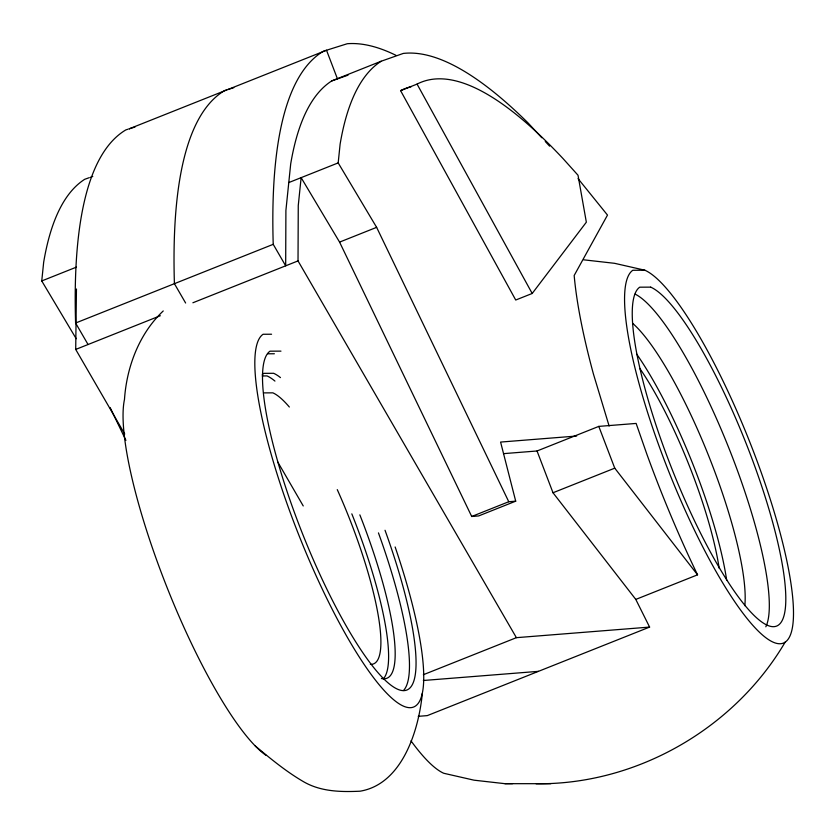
<?xml version="1.0" encoding="UTF-8"?>
<svg xmlns="http://www.w3.org/2000/svg" width="835" height="835" viewBox="0 0 835 835"><rect width="100%" height="100%" fill="white"/><g stroke="black" fill="none" stroke-linecap="round" stroke-linejoin="round"><path stroke-width="1.25" d="M124.739 434.033L75.703 349.437L76.455 289.004M503.515 453.645L537.041 450.983L553 492.754L635.79 599.415L649.609 627.085L516.395 637.669L298.022 260.906L298.262 205.546L301.132 177.657L339.574 242.108L471.712 516.489L478.653 515.936L515.706 501.177L500.593 442.07L576.672 436.027M76.215 338.728L41.75 280.946L43.671 262.242A1100.885 235.908 68.3 0 1 84.721 179.285L89.293 177.667M515.706 501.177L508.765 501.731L376.627 227.35L338.185 162.898L340.106 144.204A1100.885 235.908 68.3 0 1 381.157 61.237L403.284 53.43A1100.885 235.908 68.3 0 1 527.908 122.787L541.8 137.744M422.333 693.342C418.826 730.082 402.376 784.117 360.094 791.194C340.346 792.123 319.92 791.674 302.468 781.069C285.528 771.081 270.352 758.504 255.27 745.968M785.203 642.073C734.424 728.569 636.573 784.952 536.091 783.752M532.198 293.471L586.347 222.193L578.018 175.246L563.041 158.587A1008.169 216.035 68.3 0 0 417.062 84.095L400.591 90.65L515.727 300.026L532.198 293.471L417.062 84.095M163.243 310.954C139.226 333.593 126.669 366.878 124.478 399.454A201.12 43.096 68.3 0 0 167.334 588.184A201.12 43.096 68.3 0 0 266 755.32M226.504 90.065L128.903 128.934L134.999 127.024M227.715 89.585L326.516 50.246L337.465 78.897M395.947 55.319A1160.744 248.736 68.3 0 0 347.256 43.733L323.469 51.196A1160.744 248.736 68.3 0 0 273.222 244.331L285.674 265.822L285.904 210.462L290.705 163.869A1100.885 235.908 68.3 0 1 331.756 80.911L381.157 61.237M41.75 280.946L76.413 267.137M288.774 182.573L338.185 162.898M88.051 344.511L75.599 323.03L273.222 244.331M339.574 242.108L376.627 227.35M75.703 349.437L160.351 315.724M192.885 302.771L298.022 260.906M537.041 450.983L598.799 426.393L636.134 423.428L646.833 454.104A287.355 61.581 68.3 0 0 697.549 574.824L635.79 599.415M471.712 516.489L508.765 501.731M553 492.754L614.748 468.164L697.549 574.824M423.355 674.722L516.395 637.669M649.609 627.085L427.29 715.616L418.231 716.336M331.756 80.911L348.018 75.171M90.441 177.27L92.779 176.435M233.81 87.675L224.657 90.545A1160.744 248.736 68.3 0 0 174.411 283.681L185.62 303.022M127.88 129.258L125.855 129.895A1160.744 248.736 68.3 0 0 75.599 323.03M423.335 680.494L538.45 671.35M644.85 270.216L632.805 270.279A201.12 43.096 68.3 0 0 708.122 557.112A201.12 43.096 68.3 0 0 785.954 556.757A201.12 43.096 68.3 0 0 644.85 270.216L614.591 263.317L583.707 259.821M271.573 334.23L263.077 334.271A201.12 43.096 68.3 0 0 295.945 527.71A201.12 43.096 68.3 0 0 407.532 707.443A201.12 43.096 68.3 0 0 395.132 546.967M280.967 351.138L270.018 351.18A182.823 39.172 68.3 0 0 301.748 531.791A182.823 39.172 68.3 0 0 403.764 690.628A182.823 39.172 68.3 0 0 385.029 530.267M267.816 353.789L274.371 353.758M262.232 375.948L267.043 375.927A164.516 35.258 68.3 0 1 274.945 381.084M264.121 392.888L272.878 392.847A146.219 31.333 68.3 0 1 289.348 407.021M410.997 740.854A201.12 43.096 68.3 0 0 443.792 773.283L474.05 780.182L504.924 783.679L512.575 783.647M504.924 783.679L550.829 783.689M545.265 141.48L549.607 146.156M578.029 178.607L607.494 215.086L574.177 275.487A287.355 61.581 68.3 0 0 593.466 374.143L609.133 426.048M277.742 461.964L303.241 505.958M110.116 407.532L125.928 440.369M598.799 426.393L614.748 468.164M400.591 90.65A1008.169 216.035 68.3 0 1 411.144 86.746M337.267 489.623A146.219 31.333 68.3 0 1 370.343 664.347M351.817 513.849A164.516 35.258 68.3 0 1 383.317 678.845M262.305 374.602A164.516 35.258 68.3 0 1 263.776 373.349L273.63 373.297A164.516 35.258 68.3 0 1 280.466 377.597M359.843 514.861A164.516 35.258 68.3 0 1 381.407 678.49M378.443 532.887A182.823 39.172 68.3 0 1 403.451 690.524M639.85 368.527A146.219 31.333 68.3 0 1 719.165 568.259M635.091 294.108A182.823 39.172 68.3 0 1 730.354 451.839A182.823 39.172 68.3 0 1 765.82 626.793M636.635 354.04A164.516 35.258 68.3 0 1 726.68 580.231M632.565 323.26A164.516 35.258 68.3 0 1 709.009 456.714A164.516 35.258 68.3 0 1 744.82 605.678M650.684 287.136L639.735 287.188A182.823 39.172 68.3 0 0 708.205 547.927A182.823 39.172 68.3 0 0 778.951 547.603A182.823 39.172 68.3 0 0 650.684 287.136"/></g></svg>
